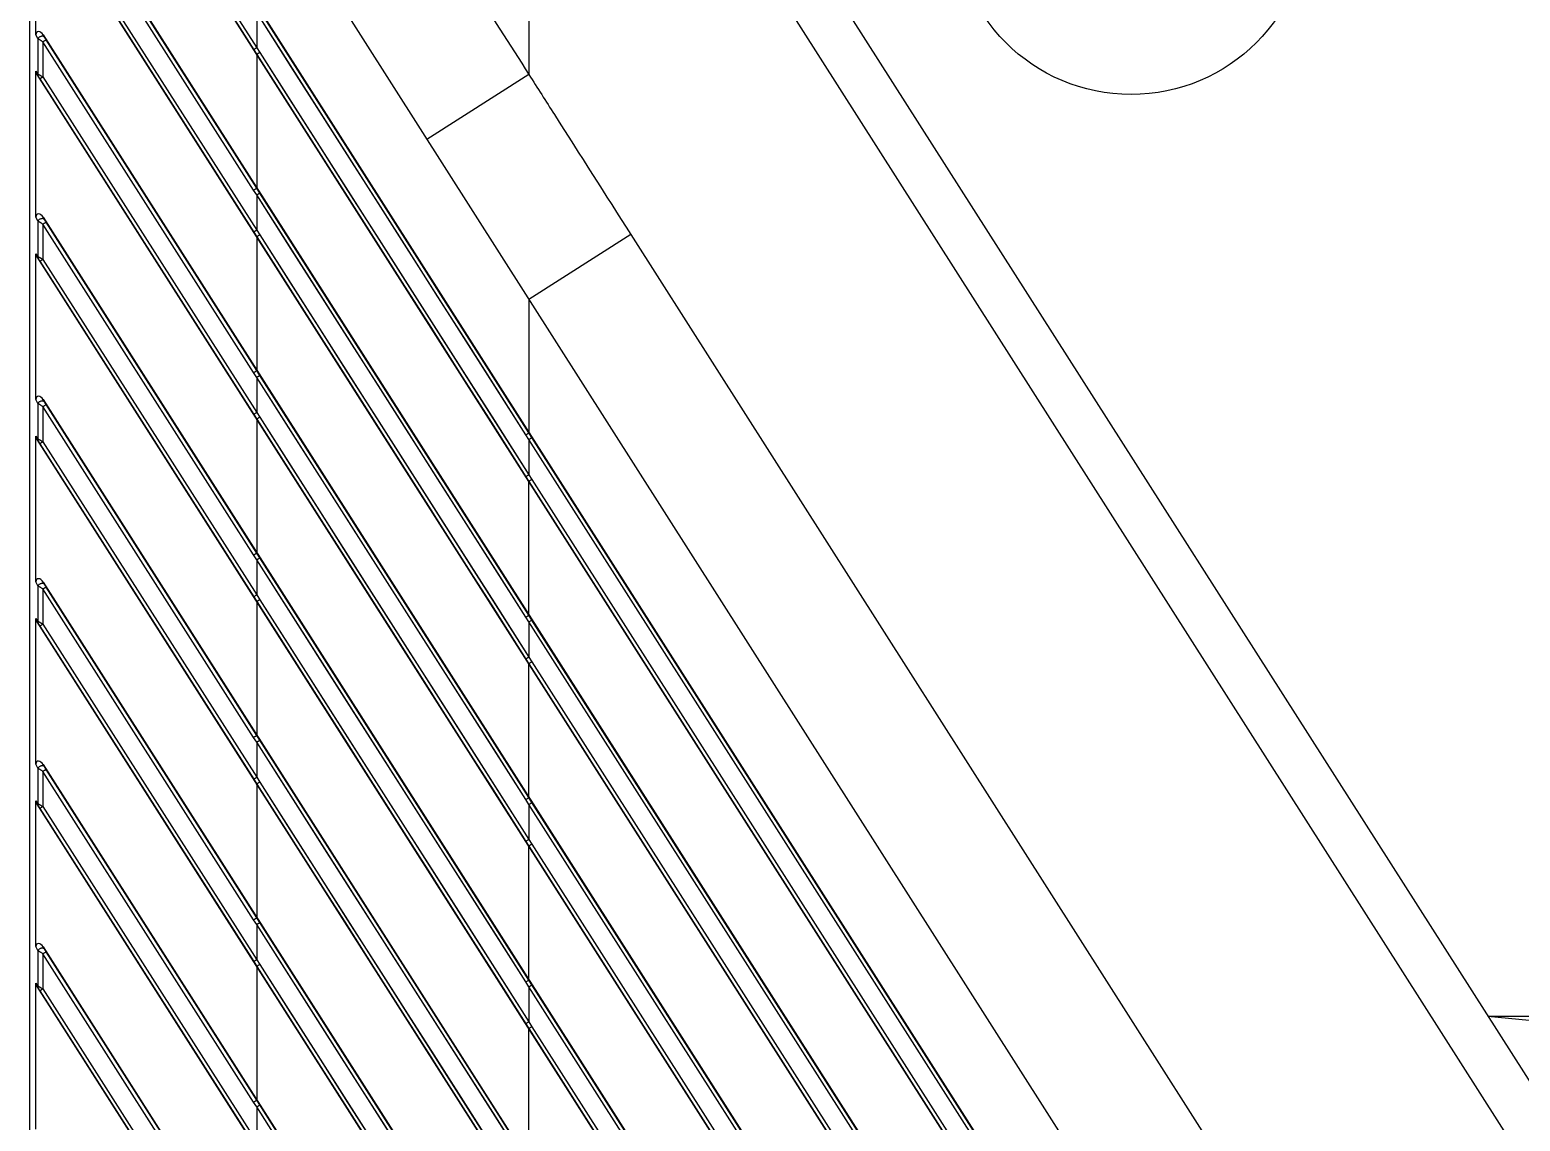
# Model space of a CAD drawing. Header units: millimetres. Extents: x 1409 to 26878, y 589 to 5187.
# Drawn here: x 2555.9 to 2679, y 1404.5 to 1494.7 of the extents above; entities that cross this region are included whole.
import ezdxf

# ---------------------------------------------------------------- set-up
doc = ezdxf.new("R2010")
doc.units = ezdxf.units.MM
doc.layers.add('02___PRT_ALL_AXES', color=7, linetype='Continuous')

msp = doc.modelspace()

# ---------------------------------------------------------------- linework, layer by layer
at = {"color": 7, "linetype": 'Continuous'}
for p, q in [((2555.8837, 1227.2998), (2555.8837, 1564.7998)), ((2558.161, 1533.6176), (2752.9888, 1227.7992)), ((2556.9879, 1524.4782), (2745.6684, 1228.3091)), ((2605.7017, 1524.1343), (2718.579, 1346.9524)), ((2556.468, 1521.1997), (2743.2709, 1227.978)), ((2556.9608, 1520.998), (2574.6298, 1493.2633)), ((2602.8914, 1521.1593), (2722.1472, 1333.9652)), ((2556.7233, 1520.838), (2574.3923, 1493.1033)), ((2597.1266, 1511.0724), (2597.1266, 1491.0489)), ((2574.3774, 1481.4923), (2556.9608, 1508.8309)), ((2556.9879, 1509.4028), (2736.0643, 1228.3091)), ((2574.6441, 1481.6535), (2557.2274, 1508.9921)), ((2556.383, 1494.3429), (2556.383, 1506.3899)), ((2556.468, 1506.1243), (2733.6668, 1227.978)), ((2556.7233, 1505.7626), (2574.3923, 1478.0279)), ((2556.9608, 1505.9226), (2574.6298, 1478.1879)), ((2597.1266, 1461.4362), (2574.8964, 1496.3328)), ((2574.6298, 1496.1716), (2574.6298, 1493.2633)), ((2596.8744, 1461.2756), (2574.6298, 1496.1716)), ((2556.558, 1494.0227), (2556.383, 1494.3429)), ((2556.558, 1494.0227), (2556.558, 1491.0857)), ((2557.0663, 1494.1839), (2556.9879, 1494.3275)), ((2556.9879, 1494.3275), (2726.4602, 1228.3091)), ((2574.6441, 1466.5781), (2557.2274, 1493.9167)), ((2556.9608, 1493.7556), (2556.9608, 1490.8472)), ((2574.3774, 1466.417), (2556.9608, 1493.7556)), ((2574.3923, 1493.1033), (2574.6428, 1492.7101)), ((2574.6298, 1493.2633), (2574.8804, 1492.87)), ((2574.6547, 1492.6523), (2574.6428, 1492.7101)), ((2574.6428, 1492.7101), (2596.8746, 1457.8109)), ((2574.6547, 1492.6523), (2574.6547, 1481.6715)), ((2574.8804, 1492.87), (2597.1266, 1457.9715)), ((2556.383, 1479.2675), (2556.383, 1491.3145)), ((2556.383, 1491.3145), (2556.558, 1491.0857)), ((2556.468, 1491.0489), (2556.5622, 1490.9257)), ((2556.468, 1491.0489), (2724.0627, 1227.978)), ((2556.7233, 1490.6872), (2574.3923, 1462.9525)), ((2556.9608, 1490.8472), (2574.6298, 1463.1125)), ((2597.1266, 1491.0489), (2588.6979, 1485.6843)), ((2574.6547, 1481.6715), (2574.6441, 1481.6535)), ((2574.8964, 1481.2574), (2574.6441, 1481.6535)), ((2574.6298, 1481.0962), (2574.3774, 1481.4923)), ((2574.6298, 1481.0962), (2574.6298, 1478.1879)), ((2596.8744, 1446.2002), (2574.6298, 1481.0962)), ((2597.1266, 1446.3608), (2574.8964, 1481.2574)), ((2556.558, 1478.9474), (2556.383, 1479.2675)), ((2556.9879, 1479.2521), (2716.8562, 1228.3091)), ((2557.0663, 1479.1085), (2556.9879, 1479.2521)), ((2556.558, 1478.9474), (2556.558, 1476.0103)), ((2556.9608, 1478.6802), (2556.9608, 1475.7718)), ((2574.3774, 1451.3416), (2556.9608, 1478.6802)), ((2574.6441, 1451.5027), (2557.2274, 1478.8413)), ((2574.3923, 1478.0279), (2574.6428, 1477.6347)), ((2574.6298, 1478.1879), (2574.8804, 1477.7947)), ((2574.6547, 1477.5769), (2574.6428, 1477.6347)), ((2574.6428, 1477.6347), (2596.8746, 1442.7355)), ((2574.6547, 1477.5769), (2574.6547, 1466.5961)), ((2574.8804, 1477.7947), (2597.1266, 1442.8961)), ((2605.55, 1477.8201), (2597.1266, 1472.4538)), ((2605.55, 1477.8201), (2735.4557, 1273.9091)), ((2556.383, 1464.1921), (2556.383, 1476.2391)), ((2556.383, 1476.2391), (2556.558, 1476.0103)), ((2556.468, 1475.9735), (2714.4586, 1227.978)), ((2556.468, 1475.9735), (2556.5622, 1475.8503)), ((2556.7233, 1475.6118), (2574.3923, 1447.8771)), ((2556.9608, 1475.7718), (2574.6298, 1448.0371)), ((2597.1266, 1472.4538), (2597.1266, 1461.4362)), ((2574.6298, 1466.0208), (2574.3774, 1466.417)), ((2574.6298, 1466.0208), (2574.6298, 1463.1125)), ((2596.8744, 1431.1248), (2574.6298, 1466.0208)), ((2574.6547, 1466.5961), (2574.6441, 1466.5781)), ((2574.8964, 1466.182), (2574.6441, 1466.5781)), ((2597.1266, 1431.2854), (2574.8964, 1466.182)), ((2556.558, 1463.872), (2556.383, 1464.1921)), ((2556.558, 1463.872), (2556.558, 1460.9349)), ((2556.9608, 1463.6048), (2556.9608, 1460.6964)), ((2574.3774, 1436.2662), (2556.9608, 1463.6048)), ((2557.0663, 1464.0331), (2556.9879, 1464.1767)), ((2556.9879, 1464.1767), (2707.2521, 1228.3091)), ((2574.6441, 1436.4273), (2557.2274, 1463.7659)), ((2574.6298, 1463.1125), (2574.8804, 1462.7193)), ((2574.3923, 1462.9525), (2574.6428, 1462.5593)), ((2574.6547, 1462.5015), (2574.6428, 1462.5593)), ((2574.6428, 1462.5593), (2596.8746, 1427.6602)), ((2574.6547, 1462.5015), (2574.6547, 1451.5207)), ((2574.8804, 1462.7193), (2597.1266, 1427.8207)), ((2556.383, 1449.1167), (2556.383, 1461.1638)), ((2556.383, 1461.1638), (2556.558, 1460.9349)), ((2556.468, 1460.8981), (2704.8546, 1227.978)), ((2556.468, 1460.8981), (2556.5622, 1460.7749)), ((2556.9608, 1460.6964), (2574.6298, 1432.9617)), ((2596.8744, 1461.2756), (2597.1266, 1461.4362)), ((2597.1266, 1460.8799), (2596.8744, 1461.2756)), ((2597.3787, 1461.0405), (2597.1266, 1461.4362)), ((2597.1266, 1460.8799), (2597.3787, 1461.0405)), ((2597.1266, 1460.8799), (2597.1266, 1457.9715)), ((2719.6589, 1268.5428), (2597.1266, 1460.8799)), ((2719.911, 1268.7034), (2597.3787, 1461.0405)), ((2556.7233, 1460.5364), (2574.3923, 1432.8017)), ((2597.1266, 1457.9715), (2596.8746, 1457.8109)), ((2596.8746, 1457.8109), (2597.1266, 1457.4153)), ((2597.1266, 1457.9715), (2597.3787, 1457.5758)), ((2597.3787, 1457.5758), (2597.1266, 1457.4153)), ((2597.1266, 1446.3608), (2597.1266, 1457.4153)), ((2597.1266, 1457.4153), (2717.4517, 1268.5428)), ((2597.3787, 1457.5758), (2717.7037, 1268.7034)), ((2574.6298, 1450.9454), (2574.3774, 1451.3416)), ((2574.6298, 1450.9454), (2574.6298, 1448.0371)), ((2596.8744, 1416.0494), (2574.6298, 1450.9454)), ((2574.6547, 1451.5207), (2574.6441, 1451.5027)), ((2574.8964, 1451.1066), (2574.6441, 1451.5027)), ((2597.1266, 1416.21), (2574.8964, 1451.1066)), ((2556.558, 1448.7966), (2556.383, 1449.1167)), ((2556.558, 1448.7966), (2556.558, 1445.8595)), ((2556.9608, 1448.5294), (2556.9608, 1445.621)), ((2574.3774, 1421.1908), (2556.9608, 1448.5294)), ((2557.0663, 1448.9577), (2556.9879, 1449.1013)), ((2556.9879, 1449.1013), (2697.648, 1228.3091)), ((2574.6441, 1421.352), (2557.2274, 1448.6906)), ((2574.3923, 1447.8771), (2574.6428, 1447.4839)), ((2574.6298, 1448.0371), (2574.8804, 1447.6439)), ((2574.6547, 1447.4261), (2574.6428, 1447.4839)), ((2574.6428, 1447.4839), (2596.8746, 1412.5848)), ((2574.6547, 1447.4261), (2574.6547, 1436.4453)), ((2574.8804, 1447.6439), (2597.1266, 1412.7453)), ((2556.383, 1434.0413), (2556.383, 1446.0884)), ((2556.383, 1446.0884), (2556.558, 1445.8595)), ((2556.468, 1445.8227), (2556.5622, 1445.6995)), ((2556.468, 1445.8227), (2695.2505, 1227.978)), ((2596.8744, 1446.2002), (2597.1266, 1446.3608)), ((2597.1266, 1445.8046), (2596.8744, 1446.2002)), ((2597.3787, 1445.9651), (2597.1266, 1446.3608)), ((2597.1266, 1445.8046), (2597.3787, 1445.9651)), ((2597.1266, 1445.8046), (2597.1266, 1442.8961)), ((2710.0548, 1268.5428), (2597.1266, 1445.8046)), ((2710.3069, 1268.7034), (2597.3787, 1445.9651)), ((2556.7233, 1445.4611), (2574.3923, 1417.7263)), ((2556.9608, 1445.621), (2574.6298, 1417.8863)), ((2597.1266, 1442.8961), (2596.8746, 1442.7355)), ((2596.8746, 1442.7355), (2597.1266, 1442.3399)), ((2597.1266, 1442.8961), (2597.3787, 1442.5004)), ((2597.3787, 1442.5004), (2597.1266, 1442.3399)), ((2597.1266, 1431.2854), (2597.1266, 1442.3399)), ((2597.1266, 1442.3399), (2707.8476, 1268.5428)), ((2597.3787, 1442.5004), (2708.0997, 1268.7034)), ((2574.6298, 1435.8701), (2574.3774, 1436.2662)), ((2574.6547, 1436.4453), (2574.6441, 1436.4273)), ((2574.8964, 1436.0312), (2574.6441, 1436.4273)), ((2597.1266, 1401.1346), (2574.8964, 1436.0312)), ((2574.6298, 1435.8701), (2574.6298, 1432.9617)), ((2596.8744, 1400.974), (2574.6298, 1435.8701)), ((2556.558, 1433.7212), (2556.383, 1434.0413)), ((2556.558, 1433.7212), (2556.558, 1430.7841)), ((2556.9879, 1434.0259), (2688.0439, 1228.3091)), ((2557.0663, 1433.8824), (2556.9879, 1434.0259)), ((2574.6441, 1406.2766), (2557.2274, 1433.6152)), ((2556.9608, 1433.454), (2556.9608, 1430.5456)), ((2574.3774, 1406.1154), (2556.9608, 1433.454)), ((2574.3923, 1432.8017), (2574.6428, 1432.4085)), ((2574.6298, 1432.9617), (2574.8804, 1432.5685)), ((2574.6547, 1432.3507), (2574.6428, 1432.4085)), ((2574.6428, 1432.4085), (2596.8746, 1397.5094)), ((2574.6547, 1432.3507), (2574.6547, 1421.3699)), ((2574.8804, 1432.5685), (2597.1266, 1397.6699)), ((2596.8744, 1431.1248), (2597.1266, 1431.2854)), ((2597.1266, 1430.7292), (2596.8744, 1431.1248)), ((2597.3787, 1430.8897), (2597.1266, 1431.2854)), ((2556.383, 1418.9659), (2556.383, 1431.013)), ((2556.383, 1431.013), (2556.558, 1430.7841)), ((2556.468, 1430.7473), (2685.6464, 1227.978)), ((2556.468, 1430.7473), (2556.5622, 1430.6241)), ((2556.7233, 1430.3857), (2574.3923, 1402.6509)), ((2556.9608, 1430.5456), (2574.6298, 1402.8109)), ((2597.1266, 1430.7292), (2597.3787, 1430.8897)), ((2597.1266, 1430.7292), (2597.1266, 1427.8207)), ((2700.4508, 1268.5428), (2597.1266, 1430.7292)), ((2700.7028, 1268.7034), (2597.3787, 1430.8897)), ((2597.1266, 1427.8207), (2596.8746, 1427.6602)), ((2596.8746, 1427.6602), (2597.1266, 1427.2645)), ((2597.1266, 1427.8207), (2597.3787, 1427.4251)), ((2597.3787, 1427.4251), (2597.1266, 1427.2645)), ((2597.3787, 1427.4251), (2698.4956, 1268.7034)), ((2597.1266, 1416.21), (2597.1266, 1427.2645)), ((2597.1266, 1427.2645), (2698.2435, 1268.5428)), ((2574.6298, 1420.7947), (2574.3774, 1421.1908)), ((2574.6547, 1421.3699), (2574.6441, 1421.352)), ((2574.8964, 1420.9558), (2574.6441, 1421.352)), ((2574.6298, 1420.7947), (2574.6298, 1417.8863)), ((2596.8744, 1385.8987), (2574.6298, 1420.7947)), ((2597.1266, 1386.0592), (2574.8964, 1420.9558)), ((2556.558, 1418.6458), (2556.383, 1418.9659)), ((2556.9879, 1418.9505), (2678.4398, 1228.3091)), ((2557.0663, 1418.807), (2556.9879, 1418.9505)), ((2556.558, 1418.6458), (2556.558, 1415.7087)), ((2556.9608, 1418.3786), (2556.9608, 1415.4703)), ((2574.3774, 1391.04), (2556.9608, 1418.3786)), ((2574.6441, 1391.2012), (2557.2274, 1418.5398)), ((2574.3923, 1417.7263), (2574.6428, 1417.3331)), ((2574.6298, 1417.8863), (2574.8804, 1417.4931)), ((2574.8804, 1417.4931), (2597.1266, 1382.5946)), ((2574.6547, 1417.2754), (2574.6428, 1417.3331)), ((2574.6428, 1417.3331), (2596.8746, 1382.434)), ((2574.6547, 1417.2754), (2574.6547, 1406.2945)), ((2556.383, 1403.8905), (2556.383, 1415.9376)), ((2556.383, 1415.9376), (2556.558, 1415.7087)), ((2556.468, 1415.6719), (2676.0423, 1227.978)), ((2556.468, 1415.6719), (2556.5622, 1415.5488)), ((2556.7233, 1415.3103), (2574.3923, 1387.5756)), ((2556.9608, 1415.4703), (2574.6298, 1387.7355)), ((2596.8744, 1416.0494), (2597.1266, 1416.21)), ((2597.1266, 1415.6538), (2596.8744, 1416.0494)), ((2597.3787, 1415.8144), (2597.1266, 1416.21)), ((2597.1266, 1415.6538), (2597.3787, 1415.8144)), ((2597.1266, 1415.6538), (2597.1266, 1412.7453)), ((2690.8467, 1268.5428), (2597.1266, 1415.6538)), ((2691.0987, 1268.7034), (2597.3787, 1415.8144)), ((2597.1266, 1412.7453), (2596.8746, 1412.5848)), ((2596.8746, 1412.5848), (2597.1266, 1412.1891)), ((2597.1266, 1412.7453), (2597.3787, 1412.3497)), ((2681.4953, 1412.6998), (2676.3747, 1413.1998)), ((2803.3751, 1413.1998), (2676.3747, 1413.1998)), ((2597.3787, 1412.3497), (2597.1266, 1412.1891)), ((2597.1266, 1401.1346), (2597.1266, 1412.1891)), ((2597.1266, 1412.1891), (2688.6394, 1268.5428)), ((2597.3787, 1412.3497), (2688.8915, 1268.7034)), ((2574.6298, 1405.7193), (2574.3774, 1406.1154)), ((2574.6298, 1405.7193), (2574.6298, 1402.8109)), ((2596.8744, 1370.8233), (2574.6298, 1405.7193)), ((2574.6547, 1406.2945), (2574.6441, 1406.2766)), ((2574.8964, 1405.8804), (2574.6441, 1406.2766)), ((2597.1266, 1370.9838), (2574.8964, 1405.8804))]:
    msp.add_line(p, q, dxfattribs=at)
for points in [[(2597.1266, 1461.4362), (2594.633, 1465.3507), (2592.2407, 1469.106), (2589.8566, 1472.8485), (2587.4802, 1476.5791), (2585.1104, 1480.2991), (2582.7561, 1483.9947), (2580.3357, 1487.7944), (2577.746, 1491.8596), (2574.8964, 1496.3328)], [(2596.8744, 1461.2756), (2594.3791, 1465.19), (2591.9853, 1468.9453), (2589.5997, 1472.6877), (2587.2217, 1476.4182), (2584.8503, 1480.1382), (2582.4946, 1483.8338), (2580.0725, 1487.6333), (2577.4812, 1491.6985), (2574.6298, 1496.1716)], [(2574.6428, 1492.7101), (2577.1336, 1488.8), (2579.5236, 1485.0483), (2581.9063, 1481.3079), (2584.2823, 1477.5781), (2586.6526, 1473.8573), (2589.0082, 1470.1595), (2591.4306, 1466.3569), (2594.0225, 1462.288), (2596.8746, 1457.8109)], [(2574.8804, 1492.87), (2577.3728, 1488.9601), (2579.7644, 1485.2084), (2582.1486, 1481.4681), (2584.5262, 1477.7383), (2586.898, 1474.0176), (2589.2551, 1470.3199), (2591.6791, 1466.5173), (2594.2727, 1462.4485), (2597.1266, 1457.9715)], [(2596.8744, 1446.2002), (2594.3791, 1450.1147), (2591.9853, 1453.8699), (2589.5997, 1457.6123), (2587.2217, 1461.3428), (2584.8503, 1465.0628), (2582.4946, 1468.7584), (2580.0725, 1472.558), (2577.4812, 1476.6231), (2574.6298, 1481.0962)], [(2597.1266, 1446.3608), (2594.633, 1450.2753), (2592.2407, 1454.0306), (2589.8566, 1457.7731), (2587.4802, 1461.5037), (2585.1104, 1465.2237), (2582.7561, 1468.9194), (2580.3357, 1472.719), (2577.746, 1476.7842), (2574.8964, 1481.2574)], [(2574.6428, 1477.6347), (2577.1336, 1473.7246), (2579.5236, 1469.9729), (2581.9063, 1466.2326), (2584.2823, 1462.5027), (2586.6526, 1458.7819), (2589.0082, 1455.0841), (2591.4306, 1451.2815), (2594.0225, 1447.2127), (2596.8746, 1442.7355)], [(2574.8804, 1477.7947), (2577.3728, 1473.8847), (2579.7644, 1470.133), (2582.1486, 1466.3927), (2584.5262, 1462.6629), (2586.898, 1458.9422), (2589.2551, 1455.2445), (2591.6791, 1451.4419), (2594.2727, 1447.3732), (2597.1266, 1442.8961)], [(2596.8744, 1431.1248), (2594.3791, 1435.0393), (2591.9853, 1438.7945), (2589.5997, 1442.5369), (2587.2217, 1446.2675), (2584.8503, 1449.9874), (2582.4946, 1453.683), (2580.0725, 1457.4826), (2577.4812, 1461.5477), (2574.6298, 1466.0208)], [(2597.1266, 1431.2854), (2594.633, 1435.1999), (2592.2407, 1438.9552), (2589.8566, 1442.6977), (2587.4802, 1446.4283), (2585.1104, 1450.1483), (2582.7561, 1453.844), (2580.3357, 1457.6436), (2577.746, 1461.7088), (2574.8964, 1466.182)], [(2574.6428, 1462.5593), (2577.1336, 1458.6492), (2579.5236, 1454.8975), (2581.9063, 1451.1572), (2584.2823, 1447.4273), (2586.6526, 1443.7065), (2589.0082, 1440.0087), (2591.4306, 1436.2061), (2594.0225, 1432.1373), (2596.8746, 1427.6602)], [(2574.8804, 1462.7193), (2577.3728, 1458.8093), (2579.7644, 1455.0576), (2582.1486, 1451.3173), (2584.5262, 1447.5875), (2586.898, 1443.8668), (2589.2551, 1440.1691), (2591.6791, 1436.3665), (2594.2727, 1432.2978), (2597.1266, 1427.8207)], [(2587.2217, 1431.1921), (2582.4946, 1438.6076), (2580.0725, 1442.4072), (2577.4812, 1446.4723), (2574.6298, 1450.9454)], [(2597.1266, 1416.21), (2594.633, 1420.1245), (2592.2407, 1423.8799), (2589.8566, 1427.6223), (2587.4802, 1431.3529), (2585.1104, 1435.0729), (2582.7561, 1438.7686), (2580.3357, 1442.5682), (2577.746, 1446.6334), (2574.8964, 1451.1066)], [(2574.6428, 1447.4839), (2577.1336, 1443.5739), (2579.5236, 1439.8221), (2581.9063, 1436.0818), (2584.2823, 1432.3519), (2586.6526, 1428.6312), (2589.0082, 1424.9333), (2591.4306, 1421.1307), (2594.0225, 1417.0619), (2596.8746, 1412.5848)], [(2574.8804, 1447.6439), (2577.3728, 1443.7339), (2579.7644, 1439.9822), (2582.1486, 1436.242), (2584.5262, 1432.5122), (2586.898, 1428.7915), (2589.2551, 1425.0937), (2591.6791, 1421.2911), (2594.2727, 1417.2224), (2597.1266, 1412.7453)], [(2597.1266, 1401.1346), (2594.633, 1405.0491), (2592.2407, 1408.8045), (2589.8566, 1412.5469), (2587.4802, 1416.2775), (2585.1104, 1419.9975), (2582.7561, 1423.6932), (2580.3357, 1427.4928), (2577.746, 1431.558), (2574.8964, 1436.0312)], [(2596.8744, 1400.974), (2594.3791, 1404.8885), (2591.9853, 1408.6438), (2589.5997, 1412.3862), (2587.2217, 1416.1167), (2584.8503, 1419.8367), (2582.4946, 1423.5322), (2580.0725, 1427.3318), (2577.4812, 1431.3969), (2574.6298, 1435.8701)], [(2574.6428, 1432.4085), (2577.1336, 1428.4985), (2579.5236, 1424.7467), (2581.9063, 1421.0064), (2584.2823, 1417.2765), (2586.6526, 1413.5558), (2589.0082, 1409.8579), (2591.4306, 1406.0553), (2594.0225, 1401.9865), (2596.8746, 1397.5094)], [(2574.8804, 1432.5685), (2577.3728, 1428.6585), (2579.7644, 1424.9068), (2582.1486, 1421.1666), (2584.5262, 1417.4368), (2586.898, 1413.7161), (2589.2551, 1410.0183), (2591.6791, 1406.2157), (2594.2727, 1402.147), (2597.1266, 1397.6699)], [(2596.8744, 1416.0494), (2594.3791, 1419.9639), (2591.9853, 1423.7191), (2589.5997, 1427.4616), (2587.2217, 1431.1921)], [(2589.5997, 1397.3108), (2584.8503, 1404.7613), (2582.4946, 1408.4569), (2580.0725, 1412.2564), (2577.4812, 1416.3216), (2574.6298, 1420.7947)], [(2585.1104, 1404.9222), (2580.3357, 1412.4174), (2577.746, 1416.4826), (2574.8964, 1420.9558)], [(2574.8804, 1417.4931), (2577.3728, 1413.5831), (2579.7644, 1409.8314), (2582.1486, 1406.0912), (2584.5262, 1402.3614), (2586.898, 1398.6407), (2589.2551, 1394.9429), (2591.6791, 1391.1403), (2594.2727, 1387.0716), (2597.1266, 1382.5946)], [(2574.6428, 1417.3331), (2577.1336, 1413.4231), (2579.5236, 1409.6713), (2581.9063, 1405.931), (2584.2823, 1402.2011), (2586.6526, 1398.4804), (2589.0082, 1394.7826), (2591.4306, 1390.9799), (2594.0225, 1386.9111), (2596.8746, 1382.434)], [(2587.2217, 1385.9659), (2582.4946, 1393.3815), (2580.0725, 1397.181), (2577.4812, 1401.2462), (2574.6298, 1405.7193)], [(2585.1104, 1389.8468), (2580.3357, 1397.342), (2577.746, 1401.4073), (2574.8964, 1405.8804)], [(2594.633, 1389.9738), (2589.8566, 1397.4716), (2587.4802, 1401.2021), (2585.1104, 1404.9222)]]:
    msp.add_lwpolyline(points, dxfattribs=at)
for centre, major_axis, ratio, start_param, end_param in [((2556.7447, 1494.1508), (-0.2532, 0.4296), 0.60110417, -1.51321774, 0.79522008), ((2556.7447, 1491.1772), (-0.2779, 0.3373), 0.68585634, 0.69423725, 1.39405043), ((2556.7447, 1479.0754), (-0.2532, 0.4296), 0.60110417, -1.51321774, 0.79522008), ((2556.7447, 1476.1018), (-0.2779, 0.3373), 0.68585634, 0.69423725, 1.39405043), ((2556.7447, 1464), (-0.2532, 0.4296), 0.60110417, -1.51321774, 0.79522008), ((2556.7447, 1461.0264), (-0.2779, 0.3373), 0.68585634, 0.69423725, 1.39405043), ((2556.7447, 1448.9246), (-0.2532, 0.4296), 0.60110417, -1.51321774, 0.79522008), ((2556.7447, 1445.9511), (-0.2779, 0.3373), 0.68585634, 0.69423725, 1.39405043), ((2556.7447, 1433.8492), (-0.2532, 0.4296), 0.60110417, -1.51321774, 0.79522008), ((2556.7447, 1430.8757), (-0.2779, 0.3373), 0.68585634, 0.69423725, 1.39405043), ((2556.7447, 1418.7739), (-0.2532, 0.4296), 0.60110417, -1.51321774, 0.79522008), ((2556.7447, 1415.8003), (-0.2779, 0.3373), 0.68585634, 0.69423725, 1.39405043)]:
    msp.add_ellipse(centre, major_axis=major_axis, ratio=ratio, start_param=start_param, end_param=end_param, dxfattribs=at)
for points, knots in [([(2584.3504, 1511.0724), (2585.415, 1509.4045), (2589.6743, 1502.7303), (2593.9329, 1496.0557), (2597.1266, 1491.0489)], [0, 0, 0, 0, 0.24992205, 1, 1, 1, 1]), ([(2556.558, 1494.0227), (2556.5689, 1494.045), (2556.5986, 1494.0885), (2556.6573, 1494.1444), (2556.7284, 1494.1908), (2556.8063, 1494.2239), (2556.8849, 1494.2412), (2556.9482, 1494.2413), (2556.9931, 1494.2315), (2557.0222, 1494.2201), (2557.047, 1494.2044), (2557.0606, 1494.1911), (2557.0663, 1494.1839)], [0, 0, 0, 0, 0.12330832, 0.25905123, 0.40146478, 0.54345991, 0.6780344, 0.79964361, 0.85480205, 0.90617259, 0.95428694, 1, 1, 1, 1]), ([(2556.9608, 1493.7556), (2556.9219, 1493.78), (2556.8644, 1493.8165), (2556.7892, 1493.8652), (2556.7358, 1493.9003), (2556.6853, 1493.934), (2556.6386, 1493.9658), (2556.5965, 1493.995), (2556.5702, 1494.0138), (2556.558, 1494.0227)], [0, 0, 0, 0, 0.28493563, 0.42285253, 0.55571842, 0.68184136, 0.79935872, 0.90616523, 1, 1, 1, 1]), ([(2556.9608, 1493.7556), (2556.9768, 1493.7658), (2557.0085, 1493.7859), (2557.0548, 1493.815), (2557.0984, 1493.842), (2557.1374, 1493.8658), (2557.1665, 1493.8833), (2557.1866, 1493.895), (2557.1988, 1493.9021), (2557.209, 1493.9077), (2557.2171, 1493.9121), (2557.2225, 1493.9147), (2557.2257, 1493.9161), (2557.2269, 1493.9166), (2557.2274, 1493.9167)], [0, 0, 0, 0, 0.18298021, 0.36083958, 0.52705544, 0.6756646, 0.80126517, 0.853987, 0.89932663, 0.93688326, 0.96633128, 0.98741054, 0.99476929, 1, 1, 1, 1]), ([(2557.2274, 1493.9167), (2557.2127, 1493.9399), (2557.1836, 1493.9861), (2557.1415, 1494.0546), (2557.1023, 1494.1203), (2557.0777, 1494.1632), (2557.0663, 1494.1839)], [0, 0, 0, 0, 0.26457806, 0.52424191, 0.77323487, 1, 1, 1, 1]), ([(2574.6298, 1493.2633), (2574.6147, 1493.2537), (2574.5853, 1493.2348), (2574.5427, 1493.2071), (2574.5034, 1493.1813), (2574.4686, 1493.1581), (2574.4431, 1493.1407), (2574.4258, 1493.1287), (2574.4154, 1493.1213), (2574.4068, 1493.1151), (2574.4002, 1493.1101), (2574.3955, 1493.1063), (2574.3931, 1493.1042), (2574.3923, 1493.1033)], [0, 0, 0, 0, 0.18678184, 0.3661314, 0.53217484, 0.67959548, 0.80360907, 0.85556006, 0.90022428, 0.93725003, 0.96635246, 0.987305, 1, 1, 1, 1]), ([(2574.8804, 1492.87), (2574.8654, 1492.8604), (2574.836, 1492.8415), (2574.7933, 1492.8139), (2574.754, 1492.788), (2574.7192, 1492.7649), (2574.6936, 1492.7475), (2574.6763, 1492.7355), (2574.6659, 1492.7281), (2574.6573, 1492.7219), (2574.6507, 1492.7169), (2574.646, 1492.7131), (2574.6436, 1492.711), (2574.6428, 1492.7101)], [0, 0, 0, 0, 0.186765, 0.36610985, 0.53215695, 0.67958588, 0.80360879, 0.8555638, 0.90023107, 0.93725855, 0.96636096, 0.98731111, 1, 1, 1, 1]), ([(2556.558, 1491.0857), (2556.5531, 1491.0716), (2556.5456, 1491.0435), (2556.5423, 1491.0013), (2556.5473, 1490.9614), (2556.5564, 1490.9369), (2556.5622, 1490.9257)], [0, 0, 0, 0, 0.27185461, 0.52773617, 0.76917305, 1, 1, 1, 1]), ([(2556.558, 1491.0857), (2556.5705, 1491.0791), (2556.5974, 1491.0647), (2556.6399, 1491.0408), (2556.687, 1491.0137), (2556.7378, 1490.9838), (2556.7913, 1490.9517), (2556.8661, 1490.9062), (2556.9228, 1490.8711), (2556.9608, 1490.8472)], [0, 0, 0, 0, 0.09039696, 0.19542767, 0.31245628, 0.43902042, 0.57290528, 0.71214924, 1, 1, 1, 1]), ([(2556.5622, 1490.9257), (2556.5683, 1490.9178), (2556.5807, 1490.9009), (2556.6067, 1490.8642), (2556.6406, 1490.8143), (2556.6819, 1490.7518), (2556.7095, 1490.7089), (2556.7233, 1490.6872)], [0, 0, 0, 0, 0.10340848, 0.21874747, 0.46885893, 0.73183958, 1, 1, 1, 1]), ([(2556.9608, 1490.8472), (2556.9458, 1490.8376), (2556.9163, 1490.8187), (2556.8737, 1490.791), (2556.8344, 1490.7652), (2556.7996, 1490.742), (2556.7741, 1490.7247), (2556.7568, 1490.7127), (2556.7464, 1490.7053), (2556.7378, 1490.6991), (2556.7312, 1490.694), (2556.7265, 1490.6903), (2556.7241, 1490.6881), (2556.7233, 1490.6872)], [0, 0, 0, 0, 0.18678184, 0.3661314, 0.53217484, 0.67959548, 0.80360907, 0.85556006, 0.90022428, 0.93725003, 0.96635246, 0.987305, 1, 1, 1, 1]), ([(2597.1266, 1491.0489), (2597.8282, 1489.9466), (2600.6353, 1485.5366), (2603.4432, 1481.1271), (2605.55, 1477.8201)], [0, 0, 0, 0, 0.24993928, 1, 1, 1, 1]), ([(2574.3774, 1481.4923), (2574.3934, 1481.5026), (2574.4251, 1481.5227), (2574.4715, 1481.5518), (2574.515, 1481.5788), (2574.554, 1481.6026), (2574.5832, 1481.6201), (2574.6032, 1481.6318), (2574.6154, 1481.6388), (2574.6256, 1481.6445), (2574.6337, 1481.6488), (2574.6391, 1481.6515), (2574.6423, 1481.6529), (2574.6435, 1481.6534), (2574.6441, 1481.6535)], [0, 0, 0, 0, 0.18298021, 0.36083958, 0.52705544, 0.6756646, 0.80126517, 0.853987, 0.89932664, 0.93688326, 0.96633128, 0.98741055, 0.99476929, 1, 1, 1, 1]), ([(2574.6298, 1481.0962), (2574.6458, 1481.1065), (2574.6774, 1481.1266), (2574.7238, 1481.1557), (2574.7673, 1481.1826), (2574.8064, 1481.2065), (2574.8355, 1481.224), (2574.8556, 1481.2357), (2574.8678, 1481.2427), (2574.878, 1481.2484), (2574.8861, 1481.2527), (2574.8914, 1481.2554), (2574.8947, 1481.2568), (2574.8959, 1481.2572), (2574.8964, 1481.2574)], [0, 0, 0, 0, 0.18298018, 0.36083956, 0.52705543, 0.6756646, 0.80126519, 0.85398703, 0.89932667, 0.9368833, 0.96633131, 0.98741057, 0.9947693, 1, 1, 1, 1]), ([(2556.558, 1478.9474), (2556.5689, 1478.9696), (2556.5986, 1479.0131), (2556.6573, 1479.069), (2556.7284, 1479.1154), (2556.8063, 1479.1485), (2556.8849, 1479.1658), (2556.9482, 1479.1659), (2556.9931, 1479.1562), (2557.0222, 1479.1447), (2557.047, 1479.129), (2557.0606, 1479.1157), (2557.0663, 1479.1085)], [0, 0, 0, 0, 0.12330832, 0.25905123, 0.40146478, 0.54345991, 0.6780344, 0.79964361, 0.85480205, 0.90617259, 0.95428694, 1, 1, 1, 1]), ([(2557.2274, 1478.8413), (2557.2127, 1478.8645), (2557.1836, 1478.9107), (2557.1415, 1478.9792), (2557.1023, 1479.0449), (2557.0777, 1479.0878), (2557.0663, 1479.1085)], [0, 0, 0, 0, 0.26457806, 0.52424191, 0.77323487, 1, 1, 1, 1]), ([(2556.9608, 1478.6802), (2556.9219, 1478.7046), (2556.8644, 1478.7411), (2556.7892, 1478.7898), (2556.7358, 1478.8249), (2556.6853, 1478.8586), (2556.6386, 1478.8904), (2556.5965, 1478.9196), (2556.5702, 1478.9384), (2556.558, 1478.9474)], [0, 0, 0, 0, 0.28493563, 0.42285253, 0.55571842, 0.68184136, 0.79935872, 0.90616523, 1, 1, 1, 1]), ([(2556.9608, 1478.6802), (2556.9768, 1478.6904), (2557.0085, 1478.7105), (2557.0548, 1478.7396), (2557.0984, 1478.7666), (2557.1374, 1478.7905), (2557.1665, 1478.8079), (2557.1866, 1478.8197), (2557.1988, 1478.8267), (2557.209, 1478.8324), (2557.2171, 1478.8367), (2557.2225, 1478.8394), (2557.2257, 1478.8407), (2557.2269, 1478.8412), (2557.2274, 1478.8413)], [0, 0, 0, 0, 0.18298021, 0.36083958, 0.52705544, 0.6756646, 0.80126517, 0.853987, 0.89932663, 0.93688326, 0.96633128, 0.98741054, 0.99476929, 1, 1, 1, 1]), ([(2574.6298, 1478.1879), (2574.6147, 1478.1783), (2574.5853, 1478.1594), (2574.5427, 1478.1317), (2574.5034, 1478.1059), (2574.4686, 1478.0827), (2574.4431, 1478.0654), (2574.4258, 1478.0533), (2574.4154, 1478.046), (2574.4068, 1478.0397), (2574.4002, 1478.0347), (2574.3955, 1478.031), (2574.3931, 1478.0288), (2574.3923, 1478.0279)], [0, 0, 0, 0, 0.18678184, 0.3661314, 0.53217484, 0.67959548, 0.80360907, 0.85556006, 0.90022428, 0.93725003, 0.96635246, 0.987305, 1, 1, 1, 1]), ([(2574.8804, 1477.7947), (2574.8654, 1477.7851), (2574.836, 1477.7662), (2574.7933, 1477.7385), (2574.754, 1477.7126), (2574.7192, 1477.6895), (2574.6936, 1477.6721), (2574.6763, 1477.6601), (2574.6659, 1477.6527), (2574.6573, 1477.6465), (2574.6507, 1477.6415), (2574.646, 1477.6377), (2574.6436, 1477.6356), (2574.6428, 1477.6347)], [0, 0, 0, 0, 0.186765, 0.36610985, 0.53215695, 0.67958588, 0.80360879, 0.8555638, 0.90023107, 0.93725855, 0.96636096, 0.98731111, 1, 1, 1, 1]), ([(2556.558, 1476.0103), (2556.5531, 1475.9962), (2556.5456, 1475.9682), (2556.5423, 1475.9259), (2556.5473, 1475.8861), (2556.5564, 1475.8615), (2556.5622, 1475.8503)], [0, 0, 0, 0, 0.27185461, 0.52773617, 0.76917305, 1, 1, 1, 1]), ([(2556.558, 1476.0103), (2556.5705, 1476.0037), (2556.5974, 1475.9893), (2556.6399, 1475.9654), (2556.687, 1475.9383), (2556.7378, 1475.9084), (2556.7913, 1475.8763), (2556.8661, 1475.8308), (2556.9228, 1475.7957), (2556.9608, 1475.7718)], [0, 0, 0, 0, 0.09039696, 0.19542767, 0.31245628, 0.43902042, 0.57290528, 0.71214924, 1, 1, 1, 1]), ([(2556.5622, 1475.8503), (2556.5683, 1475.8424), (2556.5807, 1475.8255), (2556.6067, 1475.7888), (2556.6406, 1475.739), (2556.6819, 1475.6764), (2556.7095, 1475.6335), (2556.7233, 1475.6118)], [0, 0, 0, 0, 0.10340848, 0.21874747, 0.46885893, 0.73183958, 1, 1, 1, 1]), ([(2556.9608, 1475.7718), (2556.9458, 1475.7622), (2556.9163, 1475.7433), (2556.8737, 1475.7157), (2556.8344, 1475.6898), (2556.7996, 1475.6666), (2556.7741, 1475.6493), (2556.7568, 1475.6373), (2556.7464, 1475.6299), (2556.7378, 1475.6237), (2556.7312, 1475.6187), (2556.7265, 1475.6149), (2556.7241, 1475.6128), (2556.7233, 1475.6118)], [0, 0, 0, 0, 0.18678184, 0.3661314, 0.53217484, 0.67959548, 0.80360907, 0.85556006, 0.90022428, 0.93725003, 0.96635246, 0.987305, 1, 1, 1, 1]), ([(2574.3774, 1466.417), (2574.3934, 1466.4272), (2574.4251, 1466.4473), (2574.4715, 1466.4764), (2574.515, 1466.5034), (2574.554, 1466.5272), (2574.5832, 1466.5447), (2574.6032, 1466.5564), (2574.6154, 1466.5635), (2574.6256, 1466.5691), (2574.6337, 1466.5735), (2574.6391, 1466.5761), (2574.6423, 1466.5775), (2574.6435, 1466.578), (2574.6441, 1466.5781)], [0, 0, 0, 0, 0.18298021, 0.36083958, 0.52705544, 0.6756646, 0.80126517, 0.853987, 0.89932664, 0.93688326, 0.96633128, 0.98741055, 0.99476929, 1, 1, 1, 1]), ([(2574.6298, 1466.0208), (2574.6458, 1466.0311), (2574.6774, 1466.0512), (2574.7238, 1466.0803), (2574.7673, 1466.1073), (2574.8064, 1466.1311), (2574.8355, 1466.1486), (2574.8556, 1466.1603), (2574.8678, 1466.1673), (2574.878, 1466.173), (2574.8861, 1466.1773), (2574.8914, 1466.18), (2574.8947, 1466.1814), (2574.8959, 1466.1818), (2574.8964, 1466.182)], [0, 0, 0, 0, 0.18298018, 0.36083956, 0.52705543, 0.6756646, 0.80126519, 0.85398703, 0.89932667, 0.9368833, 0.96633131, 0.98741057, 0.9947693, 1, 1, 1, 1]), ([(2556.558, 1463.872), (2556.5689, 1463.8942), (2556.5986, 1463.9377), (2556.6573, 1463.9936), (2556.7284, 1464.04), (2556.8063, 1464.0731), (2556.8849, 1464.0905), (2556.9482, 1464.0905), (2556.9931, 1464.0808), (2557.0222, 1464.0693), (2557.047, 1464.0536), (2557.0606, 1464.0403), (2557.0663, 1464.0331)], [0, 0, 0, 0, 0.12330832, 0.25905123, 0.40146478, 0.54345991, 0.6780344, 0.79964361, 0.85480205, 0.90617259, 0.95428694, 1, 1, 1, 1]), ([(2556.9608, 1463.6048), (2556.9219, 1463.6292), (2556.8644, 1463.6657), (2556.7892, 1463.7144), (2556.7358, 1463.7495), (2556.6853, 1463.7832), (2556.6386, 1463.815), (2556.5965, 1463.8442), (2556.5702, 1463.863), (2556.558, 1463.872)], [0, 0, 0, 0, 0.28493563, 0.42285253, 0.55571842, 0.68184136, 0.79935872, 0.90616523, 1, 1, 1, 1]), ([(2556.9608, 1463.6048), (2556.9768, 1463.615), (2557.0085, 1463.6351), (2557.0548, 1463.6642), (2557.0984, 1463.6912), (2557.1374, 1463.7151), (2557.1665, 1463.7325), (2557.1866, 1463.7443), (2557.1988, 1463.7513), (2557.209, 1463.757), (2557.2171, 1463.7613), (2557.2225, 1463.764), (2557.2257, 1463.7654), (2557.2269, 1463.7658), (2557.2274, 1463.7659)], [0, 0, 0, 0, 0.18298021, 0.36083958, 0.52705544, 0.6756646, 0.80126517, 0.853987, 0.89932663, 0.93688326, 0.96633128, 0.98741054, 0.99476929, 1, 1, 1, 1]), ([(2557.2274, 1463.7659), (2557.2127, 1463.7892), (2557.1836, 1463.8353), (2557.1415, 1463.9038), (2557.1023, 1463.9695), (2557.0777, 1464.0124), (2557.0663, 1464.0331)], [0, 0, 0, 0, 0.26457806, 0.52424191, 0.77323487, 1, 1, 1, 1]), ([(2574.6298, 1463.1125), (2574.6147, 1463.1029), (2574.5853, 1463.084), (2574.5427, 1463.0563), (2574.5034, 1463.0305), (2574.4686, 1463.0073), (2574.4431, 1462.99), (2574.4258, 1462.9779), (2574.4154, 1462.9706), (2574.4068, 1462.9643), (2574.4002, 1462.9593), (2574.3955, 1462.9556), (2574.3931, 1462.9534), (2574.3923, 1462.9525)], [0, 0, 0, 0, 0.18678184, 0.3661314, 0.53217484, 0.67959548, 0.80360907, 0.85556006, 0.90022428, 0.93725003, 0.96635246, 0.987305, 1, 1, 1, 1]), ([(2574.8804, 1462.7193), (2574.8654, 1462.7097), (2574.836, 1462.6908), (2574.7933, 1462.6631), (2574.754, 1462.6373), (2574.7192, 1462.6141), (2574.6936, 1462.5967), (2574.6763, 1462.5847), (2574.6659, 1462.5773), (2574.6573, 1462.5711), (2574.6507, 1462.5661), (2574.646, 1462.5623), (2574.6436, 1462.5602), (2574.6428, 1462.5593)], [0, 0, 0, 0, 0.186765, 0.36610985, 0.53215695, 0.67958588, 0.80360879, 0.8555638, 0.90023107, 0.93725855, 0.96636096, 0.98731111, 1, 1, 1, 1]), ([(2556.558, 1460.9349), (2556.5531, 1460.9209), (2556.5456, 1460.8928), (2556.5423, 1460.8505), (2556.5473, 1460.8107), (2556.5564, 1460.7861), (2556.5622, 1460.7749)], [0, 0, 0, 0, 0.27185461, 0.52773617, 0.76917305, 1, 1, 1, 1]), ([(2556.558, 1460.9349), (2556.5705, 1460.9283), (2556.5974, 1460.9139), (2556.6399, 1460.89), (2556.687, 1460.8629), (2556.7378, 1460.833), (2556.7913, 1460.8009), (2556.8661, 1460.7554), (2556.9228, 1460.7204), (2556.9608, 1460.6964)], [0, 0, 0, 0, 0.09039696, 0.19542767, 0.31245628, 0.43902042, 0.57290528, 0.71214924, 1, 1, 1, 1]), ([(2556.5622, 1460.7749), (2556.5683, 1460.767), (2556.5807, 1460.7501), (2556.6067, 1460.7134), (2556.6406, 1460.6636), (2556.6819, 1460.601), (2556.7095, 1460.5581), (2556.7233, 1460.5364)], [0, 0, 0, 0, 0.10340848, 0.21874747, 0.46885893, 0.73183958, 1, 1, 1, 1]), ([(2556.9608, 1460.6964), (2556.9458, 1460.6868), (2556.9163, 1460.6679), (2556.8737, 1460.6403), (2556.8344, 1460.6144), (2556.7996, 1460.5913), (2556.7741, 1460.5739), (2556.7568, 1460.5619), (2556.7464, 1460.5545), (2556.7378, 1460.5483), (2556.7312, 1460.5433), (2556.7265, 1460.5395), (2556.7241, 1460.5374), (2556.7233, 1460.5364)], [0, 0, 0, 0, 0.18678184, 0.3661314, 0.53217484, 0.67959548, 0.80360907, 0.85556006, 0.90022428, 0.93725003, 0.96635246, 0.987305, 1, 1, 1, 1]), ([(2574.3774, 1451.3416), (2574.3934, 1451.3518), (2574.4251, 1451.3719), (2574.4715, 1451.401), (2574.515, 1451.428), (2574.554, 1451.4519), (2574.5832, 1451.4693), (2574.6032, 1451.4811), (2574.6154, 1451.4881), (2574.6256, 1451.4938), (2574.6337, 1451.4981), (2574.6391, 1451.5008), (2574.6423, 1451.5021), (2574.6435, 1451.5026), (2574.6441, 1451.5027)], [0, 0, 0, 0, 0.18298021, 0.36083958, 0.52705544, 0.6756646, 0.80126517, 0.853987, 0.89932664, 0.93688326, 0.96633128, 0.98741055, 0.99476929, 1, 1, 1, 1]), ([(2574.6298, 1450.9454), (2574.6458, 1450.9557), (2574.6774, 1450.9758), (2574.7238, 1451.0049), (2574.7673, 1451.0319), (2574.8064, 1451.0557), (2574.8355, 1451.0732), (2574.8556, 1451.0849), (2574.8678, 1451.0919), (2574.878, 1451.0976), (2574.8861, 1451.1019), (2574.8914, 1451.1046), (2574.8947, 1451.106), (2574.8959, 1451.1065), (2574.8964, 1451.1066)], [0, 0, 0, 0, 0.18298018, 0.36083956, 0.52705543, 0.6756646, 0.80126519, 0.85398703, 0.89932667, 0.9368833, 0.96633131, 0.98741057, 0.9947693, 1, 1, 1, 1]), ([(2556.558, 1448.7966), (2556.5689, 1448.8188), (2556.5986, 1448.8623), (2556.6573, 1448.9182), (2556.7284, 1448.9646), (2556.8063, 1448.9977), (2556.8849, 1449.0151), (2556.9482, 1449.0151), (2556.9931, 1449.0054), (2557.0222, 1448.9939), (2557.047, 1448.9782), (2557.0606, 1448.9649), (2557.0663, 1448.9577)], [0, 0, 0, 0, 0.12330832, 0.25905123, 0.40146478, 0.54345991, 0.6780344, 0.79964361, 0.85480205, 0.90617259, 0.95428694, 1, 1, 1, 1]), ([(2556.9608, 1448.5294), (2556.9219, 1448.5538), (2556.8644, 1448.5903), (2556.7892, 1448.639), (2556.7358, 1448.6742), (2556.6853, 1448.7078), (2556.6386, 1448.7396), (2556.5965, 1448.7688), (2556.5702, 1448.7876), (2556.558, 1448.7966)], [0, 0, 0, 0, 0.28493563, 0.42285253, 0.55571842, 0.68184136, 0.79935872, 0.90616523, 1, 1, 1, 1]), ([(2556.9608, 1448.5294), (2556.9768, 1448.5396), (2557.0085, 1448.5597), (2557.0548, 1448.5888), (2557.0984, 1448.6158), (2557.1374, 1448.6397), (2557.1665, 1448.6571), (2557.1866, 1448.6689), (2557.1988, 1448.6759), (2557.209, 1448.6816), (2557.2171, 1448.6859), (2557.2225, 1448.6886), (2557.2257, 1448.69), (2557.2269, 1448.6904), (2557.2274, 1448.6906)], [0, 0, 0, 0, 0.18298021, 0.36083958, 0.52705544, 0.6756646, 0.80126517, 0.853987, 0.89932663, 0.93688326, 0.96633128, 0.98741054, 0.99476929, 1, 1, 1, 1]), ([(2557.2274, 1448.6906), (2557.2127, 1448.7138), (2557.1836, 1448.7599), (2557.1415, 1448.8284), (2557.1023, 1448.8941), (2557.0777, 1448.937), (2557.0663, 1448.9577)], [0, 0, 0, 0, 0.26457806, 0.52424191, 0.77323487, 1, 1, 1, 1]), ([(2574.6298, 1448.0371), (2574.6147, 1448.0275), (2574.5853, 1448.0086), (2574.5427, 1447.9809), (2574.5034, 1447.9551), (2574.4686, 1447.9319), (2574.4431, 1447.9146), (2574.4258, 1447.9026), (2574.4154, 1447.8952), (2574.4068, 1447.889), (2574.4002, 1447.8839), (2574.3955, 1447.8802), (2574.3931, 1447.878), (2574.3923, 1447.8771)], [0, 0, 0, 0, 0.18678184, 0.3661314, 0.53217484, 0.67959548, 0.80360907, 0.85556006, 0.90022428, 0.93725003, 0.96635246, 0.987305, 1, 1, 1, 1]), ([(2574.8804, 1447.6439), (2574.8654, 1447.6343), (2574.836, 1447.6154), (2574.7933, 1447.5877), (2574.754, 1447.5619), (2574.7192, 1447.5387), (2574.6936, 1447.5213), (2574.6763, 1447.5093), (2574.6659, 1447.5019), (2574.6573, 1447.4957), (2574.6507, 1447.4907), (2574.646, 1447.487), (2574.6436, 1447.4848), (2574.6428, 1447.4839)], [0, 0, 0, 0, 0.186765, 0.36610985, 0.53215695, 0.67958588, 0.80360879, 0.8555638, 0.90023107, 0.93725855, 0.96636096, 0.98731111, 1, 1, 1, 1]), ([(2556.558, 1445.8595), (2556.5531, 1445.8455), (2556.5456, 1445.8174), (2556.5423, 1445.7751), (2556.5473, 1445.7353), (2556.5564, 1445.7108), (2556.5622, 1445.6995)], [0, 0, 0, 0, 0.27185461, 0.52773617, 0.76917305, 1, 1, 1, 1]), ([(2556.558, 1445.8595), (2556.5705, 1445.8529), (2556.5974, 1445.8385), (2556.6399, 1445.8147), (2556.687, 1445.7875), (2556.7378, 1445.7576), (2556.7913, 1445.7256), (2556.8661, 1445.6801), (2556.9228, 1445.645), (2556.9608, 1445.621)], [0, 0, 0, 0, 0.09039696, 0.19542767, 0.31245628, 0.43902042, 0.57290528, 0.71214924, 1, 1, 1, 1]), ([(2556.5622, 1445.6995), (2556.5683, 1445.6917), (2556.5807, 1445.6748), (2556.6067, 1445.638), (2556.6406, 1445.5882), (2556.6819, 1445.5256), (2556.7095, 1445.4828), (2556.7233, 1445.4611)], [0, 0, 0, 0, 0.10340848, 0.21874747, 0.46885893, 0.73183958, 1, 1, 1, 1]), ([(2556.9608, 1445.621), (2556.9458, 1445.6114), (2556.9163, 1445.5925), (2556.8737, 1445.5649), (2556.8344, 1445.539), (2556.7996, 1445.5159), (2556.7741, 1445.4985), (2556.7568, 1445.4865), (2556.7464, 1445.4791), (2556.7378, 1445.4729), (2556.7312, 1445.4679), (2556.7265, 1445.4641), (2556.7241, 1445.462), (2556.7233, 1445.4611)], [0, 0, 0, 0, 0.18678184, 0.3661314, 0.53217484, 0.67959548, 0.80360907, 0.85556006, 0.90022428, 0.93725003, 0.96635246, 0.987305, 1, 1, 1, 1]), ([(2574.3774, 1436.2662), (2574.3934, 1436.2764), (2574.4251, 1436.2965), (2574.4715, 1436.3256), (2574.515, 1436.3526), (2574.554, 1436.3765), (2574.5832, 1436.3939), (2574.6032, 1436.4057), (2574.6154, 1436.4127), (2574.6256, 1436.4184), (2574.6337, 1436.4227), (2574.6391, 1436.4254), (2574.6423, 1436.4268), (2574.6435, 1436.4272), (2574.6441, 1436.4273)], [0, 0, 0, 0, 0.18298021, 0.36083958, 0.52705544, 0.6756646, 0.80126517, 0.853987, 0.89932664, 0.93688326, 0.96633128, 0.98741055, 0.99476929, 1, 1, 1, 1]), ([(2574.6298, 1435.8701), (2574.6458, 1435.8803), (2574.6774, 1435.9004), (2574.7238, 1435.9295), (2574.7673, 1435.9565), (2574.8064, 1435.9803), (2574.8355, 1435.9978), (2574.8556, 1436.0095), (2574.8678, 1436.0165), (2574.878, 1436.0222), (2574.8861, 1436.0265), (2574.8914, 1436.0292), (2574.8947, 1436.0306), (2574.8959, 1436.0311), (2574.8964, 1436.0312)], [0, 0, 0, 0, 0.18298018, 0.36083956, 0.52705543, 0.6756646, 0.80126519, 0.85398703, 0.89932667, 0.9368833, 0.96633131, 0.98741057, 0.9947693, 1, 1, 1, 1]), ([(2556.558, 1433.7212), (2556.5689, 1433.7434), (2556.5986, 1433.7869), (2556.6573, 1433.8429), (2556.7284, 1433.8892), (2556.8063, 1433.9223), (2556.8849, 1433.9397), (2556.9482, 1433.9398), (2556.9931, 1433.93), (2557.0222, 1433.9185), (2557.047, 1433.9028), (2557.0606, 1433.8895), (2557.0663, 1433.8824)], [0, 0, 0, 0, 0.12330832, 0.25905123, 0.40146478, 0.54345991, 0.6780344, 0.79964361, 0.85480205, 0.90617259, 0.95428694, 1, 1, 1, 1]), ([(2556.9608, 1433.454), (2556.9219, 1433.4785), (2556.8644, 1433.5149), (2556.7892, 1433.5637), (2556.7358, 1433.5988), (2556.6853, 1433.6324), (2556.6386, 1433.6642), (2556.5965, 1433.6935), (2556.5702, 1433.7122), (2556.558, 1433.7212)], [0, 0, 0, 0, 0.28493563, 0.42285253, 0.55571842, 0.68184136, 0.79935872, 0.90616523, 1, 1, 1, 1]), ([(2556.9608, 1433.454), (2556.9768, 1433.4642), (2557.0085, 1433.4843), (2557.0548, 1433.5135), (2557.0984, 1433.5404), (2557.1374, 1433.5643), (2557.1665, 1433.5818), (2557.1866, 1433.5935), (2557.1988, 1433.6005), (2557.209, 1433.6062), (2557.2171, 1433.6105), (2557.2225, 1433.6132), (2557.2257, 1433.6146), (2557.2269, 1433.615), (2557.2274, 1433.6152)], [0, 0, 0, 0, 0.18298021, 0.36083958, 0.52705544, 0.6756646, 0.80126517, 0.853987, 0.89932663, 0.93688326, 0.96633128, 0.98741054, 0.99476929, 1, 1, 1, 1]), ([(2557.2274, 1433.6152), (2557.2127, 1433.6384), (2557.1836, 1433.6845), (2557.1415, 1433.753), (2557.1023, 1433.8187), (2557.0777, 1433.8617), (2557.0663, 1433.8824)], [0, 0, 0, 0, 0.26457806, 0.52424191, 0.77323487, 1, 1, 1, 1]), ([(2574.6298, 1432.9617), (2574.6147, 1432.9521), (2574.5853, 1432.9332), (2574.5427, 1432.9056), (2574.5034, 1432.8797), (2574.4686, 1432.8565), (2574.4431, 1432.8392), (2574.4258, 1432.8272), (2574.4154, 1432.8198), (2574.4068, 1432.8136), (2574.4002, 1432.8086), (2574.3955, 1432.8048), (2574.3931, 1432.8026), (2574.3923, 1432.8017)], [0, 0, 0, 0, 0.18678184, 0.3661314, 0.53217484, 0.67959548, 0.80360907, 0.85556006, 0.90022428, 0.93725003, 0.96635246, 0.987305, 1, 1, 1, 1]), ([(2574.8804, 1432.5685), (2574.8654, 1432.5589), (2574.836, 1432.54), (2574.7933, 1432.5123), (2574.754, 1432.4865), (2574.7192, 1432.4633), (2574.6936, 1432.4459), (2574.6763, 1432.4339), (2574.6659, 1432.4266), (2574.6573, 1432.4203), (2574.6507, 1432.4153), (2574.646, 1432.4116), (2574.6436, 1432.4094), (2574.6428, 1432.4085)], [0, 0, 0, 0, 0.186765, 0.36610985, 0.53215695, 0.67958588, 0.80360879, 0.8555638, 0.90023107, 0.93725855, 0.96636096, 0.98731111, 1, 1, 1, 1]), ([(2556.558, 1430.7841), (2556.5531, 1430.7701), (2556.5456, 1430.742), (2556.5423, 1430.6997), (2556.5473, 1430.6599), (2556.5564, 1430.6354), (2556.5622, 1430.6241)], [0, 0, 0, 0, 0.27185461, 0.52773617, 0.76917305, 1, 1, 1, 1]), ([(2556.558, 1430.7841), (2556.5705, 1430.7775), (2556.5974, 1430.7631), (2556.6399, 1430.7393), (2556.687, 1430.7121), (2556.7378, 1430.6822), (2556.7913, 1430.6502), (2556.8661, 1430.6047), (2556.9228, 1430.5696), (2556.9608, 1430.5456)], [0, 0, 0, 0, 0.09039696, 0.19542767, 0.31245628, 0.43902042, 0.57290528, 0.71214924, 1, 1, 1, 1]), ([(2556.5622, 1430.6241), (2556.5683, 1430.6163), (2556.5807, 1430.5994), (2556.6067, 1430.5626), (2556.6406, 1430.5128), (2556.6819, 1430.4502), (2556.7095, 1430.4074), (2556.7233, 1430.3857)], [0, 0, 0, 0, 0.10340848, 0.21874747, 0.46885893, 0.73183958, 1, 1, 1, 1]), ([(2556.9608, 1430.5456), (2556.9458, 1430.536), (2556.9163, 1430.5172), (2556.8737, 1430.4895), (2556.8344, 1430.4637), (2556.7996, 1430.4405), (2556.7741, 1430.4231), (2556.7568, 1430.4111), (2556.7464, 1430.4037), (2556.7378, 1430.3975), (2556.7312, 1430.3925), (2556.7265, 1430.3887), (2556.7241, 1430.3866), (2556.7233, 1430.3857)], [0, 0, 0, 0, 0.18678184, 0.3661314, 0.53217484, 0.67959548, 0.80360907, 0.85556006, 0.90022428, 0.93725003, 0.96635246, 0.987305, 1, 1, 1, 1]), ([(2574.3774, 1421.1908), (2574.3934, 1421.201), (2574.4251, 1421.2211), (2574.4715, 1421.2502), (2574.515, 1421.2772), (2574.554, 1421.3011), (2574.5832, 1421.3185), (2574.6032, 1421.3303), (2574.6154, 1421.3373), (2574.6256, 1421.343), (2574.6337, 1421.3473), (2574.6391, 1421.35), (2574.6423, 1421.3514), (2574.6435, 1421.3518), (2574.6441, 1421.352)], [0, 0, 0, 0, 0.18298021, 0.36083958, 0.52705544, 0.6756646, 0.80126517, 0.853987, 0.89932664, 0.93688326, 0.96633128, 0.98741055, 0.99476929, 1, 1, 1, 1]), ([(2574.6298, 1420.7947), (2574.6458, 1420.8049), (2574.6774, 1420.825), (2574.7238, 1420.8541), (2574.7673, 1420.8811), (2574.8064, 1420.9049), (2574.8355, 1420.9224), (2574.8556, 1420.9341), (2574.8678, 1420.9412), (2574.878, 1420.9468), (2574.8861, 1420.9512), (2574.8914, 1420.9538), (2574.8947, 1420.9552), (2574.8959, 1420.9557), (2574.8964, 1420.9558)], [0, 0, 0, 0, 0.18298018, 0.36083956, 0.52705543, 0.6756646, 0.80126519, 0.85398703, 0.89932667, 0.9368833, 0.96633131, 0.98741057, 0.9947693, 1, 1, 1, 1]), ([(2556.558, 1418.6458), (2556.5689, 1418.668), (2556.5986, 1418.7115), (2556.6573, 1418.7675), (2556.7284, 1418.8138), (2556.8063, 1418.847), (2556.8849, 1418.8643), (2556.9482, 1418.8644), (2556.9931, 1418.8546), (2557.0222, 1418.8431), (2557.047, 1418.8274), (2557.0606, 1418.8141), (2557.0663, 1418.807)], [0, 0, 0, 0, 0.12330832, 0.25905123, 0.40146478, 0.54345991, 0.6780344, 0.79964361, 0.85480205, 0.90617259, 0.95428694, 1, 1, 1, 1]), ([(2557.2274, 1418.5398), (2557.2127, 1418.563), (2557.1836, 1418.6091), (2557.1415, 1418.6776), (2557.1023, 1418.7433), (2557.0777, 1418.7863), (2557.0663, 1418.807)], [0, 0, 0, 0, 0.26457806, 0.52424191, 0.77323487, 1, 1, 1, 1]), ([(2556.9608, 1418.3786), (2556.9219, 1418.4031), (2556.8644, 1418.4396), (2556.7892, 1418.4883), (2556.7358, 1418.5234), (2556.6853, 1418.5571), (2556.6386, 1418.5888), (2556.5965, 1418.6181), (2556.5702, 1418.6368), (2556.558, 1418.6458)], [0, 0, 0, 0, 0.28493563, 0.42285253, 0.55571842, 0.68184136, 0.79935872, 0.90616523, 1, 1, 1, 1]), ([(2556.9608, 1418.3786), (2556.9768, 1418.3888), (2557.0085, 1418.409), (2557.0548, 1418.4381), (2557.0984, 1418.465), (2557.1374, 1418.4889), (2557.1665, 1418.5064), (2557.1866, 1418.5181), (2557.1988, 1418.5251), (2557.209, 1418.5308), (2557.2171, 1418.5351), (2557.2225, 1418.5378), (2557.2257, 1418.5392), (2557.2269, 1418.5396), (2557.2274, 1418.5398)], [0, 0, 0, 0, 0.18298021, 0.36083958, 0.52705544, 0.6756646, 0.80126517, 0.853987, 0.89932663, 0.93688326, 0.96633128, 0.98741054, 0.99476929, 1, 1, 1, 1]), ([(2574.6298, 1417.8863), (2574.6147, 1417.8767), (2574.5853, 1417.8578), (2574.5427, 1417.8302), (2574.5034, 1417.8043), (2574.4686, 1417.7812), (2574.4431, 1417.7638), (2574.4258, 1417.7518), (2574.4154, 1417.7444), (2574.4068, 1417.7382), (2574.4002, 1417.7332), (2574.3955, 1417.7294), (2574.3931, 1417.7273), (2574.3923, 1417.7263)], [0, 0, 0, 0, 0.18678184, 0.3661314, 0.53217484, 0.67959548, 0.80360907, 0.85556006, 0.90022428, 0.93725003, 0.96635246, 0.987305, 1, 1, 1, 1]), ([(2574.8804, 1417.4931), (2574.8654, 1417.4835), (2574.836, 1417.4646), (2574.7933, 1417.4369), (2574.754, 1417.4111), (2574.7192, 1417.3879), (2574.6936, 1417.3706), (2574.6763, 1417.3585), (2574.6659, 1417.3512), (2574.6573, 1417.3449), (2574.6507, 1417.3399), (2574.646, 1417.3362), (2574.6436, 1417.334), (2574.6428, 1417.3331)], [0, 0, 0, 0, 0.186765, 0.36610985, 0.53215695, 0.67958588, 0.80360879, 0.8555638, 0.90023107, 0.93725855, 0.96636096, 0.98731111, 1, 1, 1, 1]), ([(2556.558, 1415.7087), (2556.5531, 1415.6947), (2556.5456, 1415.6666), (2556.5423, 1415.6244), (2556.5473, 1415.5845), (2556.5564, 1415.56), (2556.5622, 1415.5488)], [0, 0, 0, 0, 0.27185461, 0.52773617, 0.76917305, 1, 1, 1, 1]), ([(2556.558, 1415.7087), (2556.5705, 1415.7022), (2556.5974, 1415.6877), (2556.6399, 1415.6639), (2556.687, 1415.6367), (2556.7378, 1415.6068), (2556.7913, 1415.5748), (2556.8661, 1415.5293), (2556.9228, 1415.4942), (2556.9608, 1415.4703)], [0, 0, 0, 0, 0.09039696, 0.19542767, 0.31245628, 0.43902042, 0.57290528, 0.71214924, 1, 1, 1, 1]), ([(2556.5622, 1415.5488), (2556.5683, 1415.5409), (2556.5807, 1415.524), (2556.6067, 1415.4873), (2556.6406, 1415.4374), (2556.6819, 1415.3748), (2556.7095, 1415.332), (2556.7233, 1415.3103)], [0, 0, 0, 0, 0.10340848, 0.21874747, 0.46885893, 0.73183958, 1, 1, 1, 1]), ([(2556.9608, 1415.4703), (2556.9458, 1415.4607), (2556.9163, 1415.4418), (2556.8737, 1415.4141), (2556.8344, 1415.3883), (2556.7996, 1415.3651), (2556.7741, 1415.3477), (2556.7568, 1415.3357), (2556.7464, 1415.3283), (2556.7378, 1415.3221), (2556.7312, 1415.3171), (2556.7265, 1415.3133), (2556.7241, 1415.3112), (2556.7233, 1415.3103)], [0, 0, 0, 0, 0.18678184, 0.3661314, 0.53217484, 0.67959548, 0.80360907, 0.85556006, 0.90022428, 0.93725003, 0.96635246, 0.987305, 1, 1, 1, 1]), ([(2574.3774, 1406.1154), (2574.3934, 1406.1256), (2574.4251, 1406.1457), (2574.4715, 1406.1749), (2574.515, 1406.2018), (2574.554, 1406.2257), (2574.5832, 1406.2432), (2574.6032, 1406.2549), (2574.6154, 1406.2619), (2574.6256, 1406.2676), (2574.6337, 1406.2719), (2574.6391, 1406.2746), (2574.6423, 1406.276), (2574.6435, 1406.2764), (2574.6441, 1406.2766)], [0, 0, 0, 0, 0.18298021, 0.36083958, 0.52705544, 0.6756646, 0.80126517, 0.853987, 0.89932664, 0.93688326, 0.96633128, 0.98741055, 0.99476929, 1, 1, 1, 1]), ([(2574.6298, 1405.7193), (2574.6458, 1405.7295), (2574.6774, 1405.7496), (2574.7238, 1405.7787), (2574.7673, 1405.8057), (2574.8064, 1405.8296), (2574.8355, 1405.847), (2574.8556, 1405.8588), (2574.8678, 1405.8658), (2574.878, 1405.8715), (2574.8861, 1405.8758), (2574.8914, 1405.8785), (2574.8947, 1405.8798), (2574.8959, 1405.8803), (2574.8964, 1405.8804)], [0, 0, 0, 0, 0.18298018, 0.36083956, 0.52705543, 0.6756646, 0.80126519, 0.85398703, 0.89932667, 0.9368833, 0.96633131, 0.98741057, 0.9947693, 1, 1, 1, 1])]:
    msp.add_open_spline(points, degree=3, knots=knots, dxfattribs=at)
at = {"layer": '02___PRT_ALL_AXES', "color": 7, "linetype": 'Continuous'}
msp.add_circle((2646.8837, 1504.0498), 14.65, dxfattribs=at)

doc.saveas('drawing.dxf')
